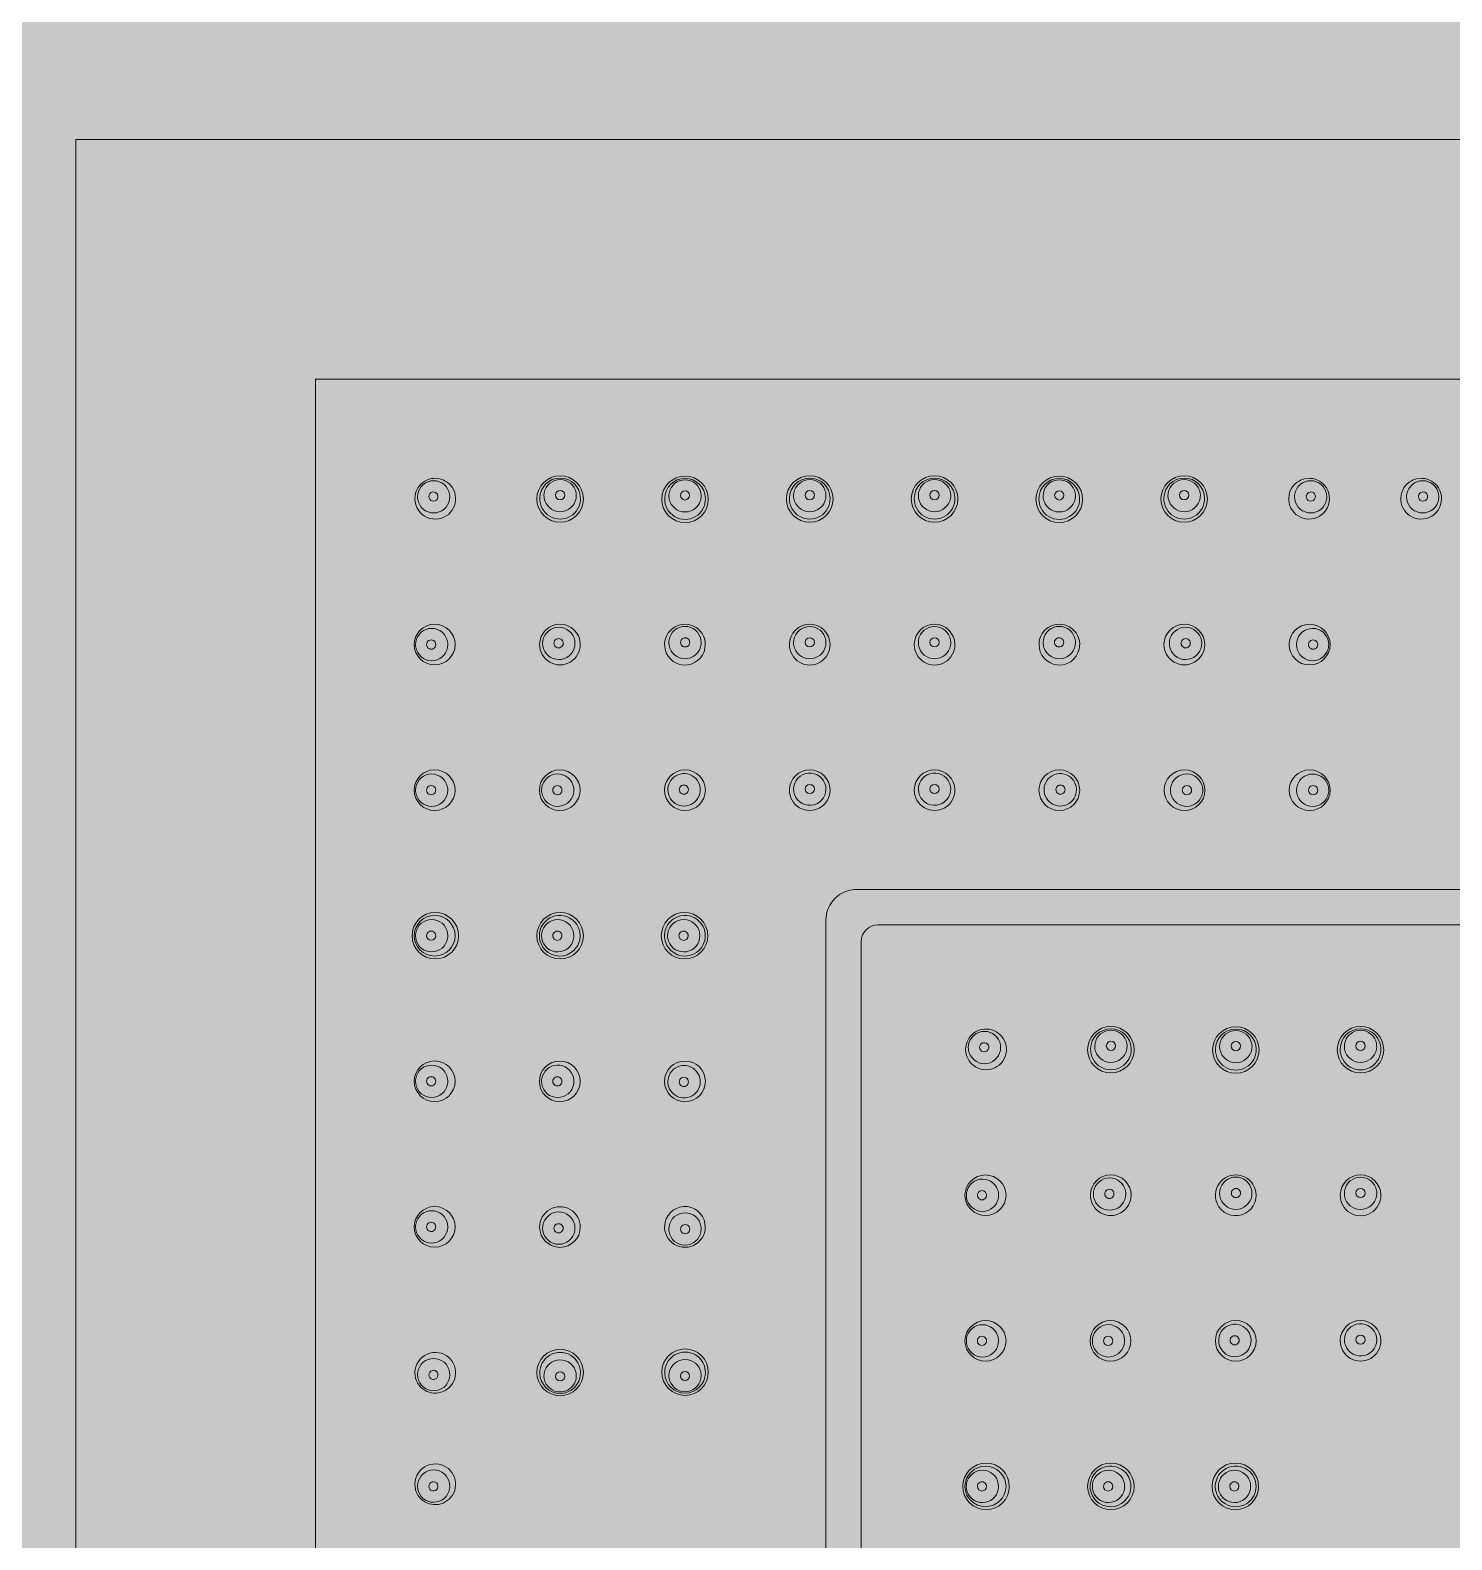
# Model space of a CAD drawing. Header units: metres. Extents: x 8 to 2416, y -346 to 476.
# Drawn here: x 214.5761 to 214.6817, y -98.6046 to -98.4926 of the extents above; entities that cross this region are included whole.
import ezdxf

# ---------------------------------------------------------------- set-up
doc = ezdxf.new("R2010")
doc.units = ezdxf.units.M
doc.linetypes.add('0', pattern=[0])
doc.layers.get('0').update_dxf_attribs({"color": 250, "linetype": '0', "lineweight": 20})
doc.layers.add('baños', color=140, linetype='Continuous', lineweight=0)
doc.layers.add('PLAFON', color=253, linetype='Continuous', lineweight=5)
doc.styles.get("Standard").update_dxf_attribs({"font": 'arial.ttf', "height": 0.1875})

# ---------------------------------------------------------------- blocks, each defined once
blk = doc.blocks.new('A$C3bae67db')
at = {"layer": 'baños'}
for p, q in [((0.05795743052766511, 0.144322481631086), (0.1420428246007646, 0.144322481631086)), ((0.05567767941755619, 0.142043857970684), (0.05567767969631632, 0.05795731748658994)), ((0.05953425239812304, 0.1416937789345738), (0.140466002730534, 0.1416937789345738)), ((0.05830638234982644, 0.1404659088862488), (0.05830638234982644, 0.05953413947369057))]:
    blk.add_line(p, q, dxfattribs=at)
for points in [[(0.2000001275641807, 0.2000000241799569), (1.275641352549428e-07, 0.2000000241799569), (1.275641352549428e-07, 2.417995403902751e-08), (0.2000001275641807, 2.417995403902751e-08)], [(0.1822216636463319, 0.1822215602621071), (0.01777859148198413, 0.1822215602621071), (0.01777859148198413, 0.0177784880978038), (0.1822216636463319, 0.0177784880978038)]]:
    blk.add_lwpolyline(points, close=True, dxfattribs=at)
for centre, radius in [((0.03594764254646954, 0.1733134594743326), 0.001726273626168971), ((0.04522413281413584, 0.1732910671919292), 0.001726273626168971), ((0.0544796976509847, 0.1733134594743326), 0.001726273626168971), ((0.06374570612022445, 0.1733134594743326), 0.001726273626168971), ((0.07300127095707332, 0.1732910671919292), 0.001726273626168971), ((0.08227776122473962, 0.1733134594743326), 0.001726273626168971), ((0.05448229008286809, 0.1517792178755037), 0.0003427381330779128), ((0.06374232382266065, 0.1517792178755037), 0.0003427381330779128), ((0.02668161499421196, 0.1408899789571372), 0.001726273626168971), ((0.03594724761362933, 0.1408870039678796), 0.001726273626168971), ((0.04518573283938032, 0.1408870045110753), 0.001726273626168971), ((0.0768350682250798, 0.1324260433361175), 0.001726273626168971), ((0.0861115584927461, 0.1324036510537141), 0.001726273626168971), ((0.09536712332959496, 0.1324260433361175), 0.001726273626168971), ((0.09537011069431856, 0.1108947767265462), 0.0003427381330779128), ((0.03594724761362933, 0.1084584461727509), 0.001726273626168971), ((0.04522373788129563, 0.1084808384551543), 0.001726273626168971), ((0.06756904067282221, 0.1000025628189221), 0.001726273626168971), ((0.0768350682250798, 0.1000025628189221), 0.001726273626168971), ((0.08607355345083079, 0.1000025633621178), 0.001726273626168971)]:
    blk.add_circle(centre, radius, dxfattribs=at)
for centre, radius, start, end in [((0.03594852879812471, 0.1733573133617377), 0.001508167584307319, 0.9001850982253351, 179.1011506184335), ((0.05447989800812003, 0.1733552166100374), 0.001508175294152605, 0.896473032322938, 179.1038122815197), ((0.06374550576308913, 0.1733552166100374), 0.001508175294152605, 0.8961877184802615, 179.1035269676771), ((0.08227687497308445, 0.1733573133617377), 0.001508167584307319, 0.8988493815665013, 179.0998149017747), ((0.02668835295797045, 0.1733449948361461), 0.001521988814155353, 148.366663832522, 279.4518474387844), ((0.02656214025953751, 0.1734710912806072), 0.001200821812368165, 19.98354941315338, 180.0929165922669), ((0.02667146049041413, 0.173339638749173), 0.001510474982378461, 39.79127587580216, 147.8576029366483), ((0.02654379855423805, 0.1734938082787956), 0.0003434622621792048, 80.36180667197289, 144.2972788445857), ((0.02654419348707826, 0.1734967832680532), 0.000340463161306216, 6.43826669501083, 80.34350834063362), ((0.02668618238338105, 0.1733286937784619), 0.001506273214753162, 279.6351170446447, 40.46958004635466), ((0.02656461747185723, 0.1734779245608316), 0.001196171468180108, 359.9940856858029, 19.71649711018825), ((0.03595047069982549, 0.1735581352258926), 0.001202478864778748, 20.04951967974894, 179.640957565026), ((0.03594975739791018, 0.1735992992373561), 0.0003427216785174244, 0.3254488414049065, 179.6683356267581), ((0.03596245409856103, 0.1735654923240766), 0.001188702755491038, 0.00229199929753495, 19.9144172177911), ((0.04522324656248067, 0.1733349210793058), 0.001508167584307319, 0.8988493815665013, 179.0998149017747), ((0.04520932126204436, 0.1735431000416732), 0.001188702755491038, 160.0855827822089, 179.9977080007025), ((0.04522130466055252, 0.1735357429434607), 0.001202478864778748, 0.3590424349740219, 159.9504803202511), ((0.04522201796246783, 0.1735769069549526), 0.0003427216785174244, 0.3316643732419094, 179.6745511585951), ((0.05448101657564486, 0.1735538487710251), 0.001202467430117421, 20.04733987539626, 179.6512744404281), ((0.05448018139393618, 0.173594454557179), 0.0003427214496652206, 0.3198416913579096, 179.6787560475), ((0.05449272013104611, 0.1735610929665263), 0.001188992995398989, 0.002160217887124121, 19.91273335855645), ((0.06373268364016305, 0.1735610929665263), 0.001188992995398989, 160.0872666414435, 179.9978397821129), ((0.0637443871955643, 0.1735538487710251), 0.001202467430117421, 0.3487255595719368, 159.9526601246038), ((0.06374522237727298, 0.173594454557179), 0.0003427214496652206, 0.3212439525000475, 179.6801583086421), ((0.07300215720872849, 0.1733349210793058), 0.001508167584307319, 0.9001850982253351, 179.1011506184335), ((0.07300409911065664, 0.1735357429434607), 0.001202478864778748, 20.04951967974894, 179.640957565026), ((0.07300338580874133, 0.1735769069549526), 0.0003427216785174244, 0.3254488414049065, 179.6683356267581), ((0.07301608250939218, 0.1735431000416732), 0.001188702755491038, 0.00229199929753495, 19.9144172177911), ((0.08226294967264813, 0.1735654923240766), 0.001188702755491038, 160.0855827822089, 179.9977080007025), ((0.08227493307138367, 0.1735581352258926), 0.001202478864778748, 0.3590424349740219, 159.9504803202511), ((0.08227564637329898, 0.1735992992373561), 0.0003427216785174244, 0.3316643732419094, 179.6745511585951), ((0.0915392213878281, 0.1733286937784619), 0.001506273214753162, 139.5304199536453, 260.3648829553553), ((0.09155394328079502, 0.173339638749173), 0.001510474982378461, 32.1423970633517, 140.2087241241978), ((0.09166078629935193, 0.1734779245608316), 0.001196171468180108, 160.2835028898118, 180.0059143141971), ((0.09166326351167164, 0.1734710912806072), 0.001200821812368165, 359.9070834077331, 160.0164505868466), ((0.09153705081323871, 0.1733449948361461), 0.001521988814155353, 260.5481525612156, 31.633336167478), ((0.09168121028435827, 0.1734967832680532), 0.000340463161306216, 99.65649165936632, 173.5617333049892), ((0.09168160521697111, 0.1734938082787956), 0.0003434622621792048, 35.70272115541425, 99.63819332802713), ((0.09985813866762783, 0.1733286937784619), 0.001506273214753162, 139.5304199536453, 260.3648829553553), ((0.09987286056059475, 0.173339638749173), 0.001510474982378461, 32.1423970633517, 140.2087241241978), ((0.09997970357915165, 0.1734779245608316), 0.001196171468180108, 160.2835028898118, 180.0059143141971), ((0.09998218079147136, 0.1734710912806072), 0.001200821812368165, 359.9070834077331, 160.0164505868466), ((0.09985596809303843, 0.1733449948361461), 0.001521988814155353, 260.5481525612156, 31.633336167478), ((0.100000127564158, 0.1734967832680532), 0.000340463161306216, 99.65649165936632, 173.5617333049892), ((0.1000005224967708, 0.1734938082787956), 0.0003434622621792048, 35.70272115541425, 99.63819332802713), ((0.02655749825337672, 0.1734690213807717), 0.00119617823364954, 179.9941310564692, 199.6485422794375), ((0.02655997301460822, 0.1734758483477385), 0.001200817506817739, 199.9156134316533, 0.09317299457435906), ((0.02654205190149561, 0.1734943216248617), 0.0003417448353014675, 144.1962748123012, 216.5408433824308), ((0.02654136459543999, 0.1734947125826984), 0.0003414261719296849, 216.6622272733104, 290.466407909324), ((0.02654142169056151, 0.1734966598719616), 0.0003432313649668054, 290.3438179429309, 6.406851776727837), ((0.03594856698939886, 0.1733275157811995), 0.001508967363600021, 177.9698192432843, 2.177052033884066), ((0.0359367025284687, 0.1735657161405477), 0.001188687084480606, 180.0022010002266, 199.6794990756158), ((0.03594870799813954, 0.1735730735439809), 0.001202472454991783, 199.8169514147223, 359.6410310933491), ((0.03594975761118668, 0.173603229818486), 0.0003427216785175545, 180.3254488415971, 359.6683356265643), ((0.04522320837097915, 0.1733051234987677), 0.001508967363600021, 177.8229479661159, 2.030180756715632), ((0.04522306736246584, 0.1735506812615775), 0.001202472454991783, 180.358968906651, 340.1830485852777), ((0.0452220177494187, 0.1735808375360826), 0.0003427216785175545, 180.3316643734357, 359.6745511584029), ((0.04523507283190931, 0.1735433238581159), 0.001188687084480606, 340.3205009243842, 359.9977989997734), ((0.05447989808065223, 0.1733261349289883), 0.001508910434373833, 177.9996003974604, 2.000684916435894), ((0.05446754951820232, 0.1735612104902096), 0.001188978101211688, 180.0020748071833, 199.67936772018), ((0.05447933488515311, 0.1735681017058432), 0.001202398407140004, 199.7994449916714, 359.6681591336498), ((0.05448018144100253, 0.173598289266824), 0.0003427214496676189, 180.3198417624976, 359.6787559762951), ((0.06374550569055693, 0.1733261349289883), 0.001508910434373833, 177.9993150835641, 2.000399602539628), ((0.06374606888628342, 0.1735681017058432), 0.001202398407140004, 180.3318408663502, 340.2005550083285), ((0.06374522233020663, 0.173598289266824), 0.0003427214496676189, 180.3212440237049, 359.6801582375024), ((0.06375785425300684, 0.1735612104902096), 0.001188978101211688, 340.3206322798199, 359.9979251928167), ((0.07300219540023001, 0.1733051234987677), 0.001508967363600021, 177.9698192432843, 2.177052033884066), ((0.07299033093929985, 0.1735433238581159), 0.001188687084480606, 180.0022010002266, 199.6794990756158), ((0.07300233640874332, 0.1735506812615775), 0.001202472454991783, 199.8169514147223, 359.6410310933491), ((0.07300338602179046, 0.1735808375360826), 0.0003427216785175545, 180.3254488415971, 359.6683356265643), ((0.0822768367818103, 0.1733275157811995), 0.001508967363600021, 177.8229479661159, 2.030180756715632), ((0.08227669577306962, 0.1735730735439809), 0.001202472454991783, 180.358968906651, 340.1830485852777), ((0.08227564616002248, 0.173603229818486), 0.0003427216785175545, 180.3316643734357, 359.6745511584029), ((0.08228870124274046, 0.1735657161405477), 0.001188687084480606, 340.3205009243842, 359.9977989997734), ((0.09166543075660094, 0.1734758483477385), 0.001200817506817739, 179.9068270054256, 340.0843865683467), ((0.09168398208064765, 0.1734966598719616), 0.0003432313649668054, 173.5931482232722, 249.6561820570691), ((0.09168403917576917, 0.1734947125826984), 0.0003414261719296849, 249.5335920906758, 323.3377727266896), ((0.09168335186971355, 0.1734943216248617), 0.0003417448353014675, 323.4591566175691, 35.80372518769882), ((0.09166790551783244, 0.1734690213807717), 0.00119617823364954, 340.3514577205625, 0.005868943530813565), ((0.09998434803640066, 0.1734758483477385), 0.001200817506817739, 179.9068270054256, 340.0843865683467), ((0.1000028993604474, 0.1734966598719616), 0.0003432313649668054, 173.5931482232722, 249.6561820570691), ((0.1000029564555689, 0.1734947125826984), 0.0003414261719296849, 249.5335920906758, 323.3377727266896), ((0.1000022691495133, 0.1734943216248617), 0.0003417448353014675, 323.4591566175691, 35.80372518769882), ((0.09998682279763216, 0.1734690213807717), 0.00119617823364954, 340.3514577205625, 0.005868943530813565), ((0.02663879445433714, 0.16248970152974), 0.001523564837230641, 0.572643303545837, 179.4250678076633), ((0.02641404869312147, 0.1625132737926727), 0.00119389333313216, 19.32997812112687, 180.3589489030435), ((0.03593772813631269, 0.1625079825428095), 0.001510641993610608, 0.5139883427186024, 179.4190526749139), ((0.0358497349675222, 0.1625904260841828), 0.001200928035992184, 19.83266307732577, 180.07419896696), ((0.04521341857773997, 0.1625044422988147), 0.001509211767642307, 0.7561059737710158, 193.171467770371), ((0.04521919396050045, 0.1626533971103079), 0.001200928035992184, 359.92580103304, 160.1673369226743), ((0.05447967483312688, 0.1625053218036676), 0.001508369991397104, 0.7108807457131594, 179.2900072567805), ((0.05448111998019023, 0.1626421779732148), 0.001201973046303671, 19.915328080069, 179.8397393457669), ((0.06374493907240186, 0.1625053218036676), 0.001508369991397104, 0.7099927432194744, 179.2891192542869), ((0.06374349392533851, 0.1626421779732148), 0.001201973046303671, 0.1602606542315242, 160.084671919931), ((0.07301119532778877, 0.1625044422988147), 0.001509211767642307, 346.828532229629, 179.243894026229), ((0.0730054199450283, 0.1626533971103079), 0.001200928035992184, 19.83266307732577, 180.07419896696), ((0.08228688576921606, 0.1625079825428095), 0.001510641993610608, 0.5809473250861245, 179.4860116572814), ((0.08237487893800655, 0.1625904260841828), 0.001200928035992184, 359.92580103304, 160.1673369226743), ((0.0915862143840318, 0.1624867265404824), 0.001523564837230641, 0.5749321923366639, 179.4273566964525), ((0.09181096014524748, 0.1625102988034151), 0.00119389333313216, 359.6410510969565, 160.6700218788731), ((0.02637921581206548, 0.1625079551179631), 0.0003407760450880885, 359.6804184145589, 180.3259849812832), ((0.02640200394601244, 0.1625059856988464), 0.001207674969753276, 0, 19.46710473996738), ((0.03593772851670884, 0.1625086333660484), 0.001510635915196017, 179.4437361404923, 0.4893048771358387), ((0.03584852868878308, 0.1625888708632779), 0.00119972075021922, 180, 199.6894084976491), ((0.03584887435952488, 0.1625915256633057), 0.001200943033476937, 199.8031047080196, 0.06684714840780348), ((0.03583517325408003, 0.1626041723710792), 0.0003424123588573842, 0.09251265869286474, 180.098022152865), ((0.03583517330887709, 0.1626041394468594), 0.0003424123588572697, 180.092512941707, 0.09802186985085153), ((0.03585009761011726, 0.1625929907371422), 0.001199718968097798, 359.996946844907, 19.72332169044368), ((0.04521488791849926, 0.1624924126265803), 0.001507949430811743, 192.7136886774853, 1.213885066650693), ((0.04521883131813276, 0.1626559617632672), 0.001199718968097798, 160.2766783095563, 180.003053155093), ((0.04522005456849776, 0.1626544966894308), 0.001200943033476937, 179.9331528515922, 340.1968952919805), ((0.04523375561914555, 0.1626671104729844), 0.0003424123588572697, 179.9019781301492, 359.907487058293), ((0.04523375567394261, 0.1626671433972042), 0.0003424123588573842, 359.901977847135, 179.9074873413072), ((0.04522040023923957, 0.162651841889403), 0.00119972075021922, 340.3105915023508, 0), ((0.05447967492748695, 0.1624929886570108), 0.001508573317714411, 178.8216237899946, 1.179264308856052), ((0.05447514442696821, 0.162645556827659), 0.001195992791243886, 180.0008071647798, 199.7035512946327), ((0.05448032528509295, 0.1626488237044619), 0.00120197248215199, 199.7668953392953, 359.839403913317), ((0.05448089270360335, 0.1626680811883894), 0.000342717117449731, 0.1414165953508873, 179.8545204967726), ((0.05448089276453949, 0.1626697972677), 0.0003427171174496419, 180.1414165954144, 359.854520496644), ((0.05448629616487644, 0.1626454373263648), 0.001195996880989198, 0.0008305610141249543, 19.85298930787151), ((0.06374493897804179, 0.1624929886570108), 0.001508573317714411, 178.820735691144, 1.178376210005465), ((0.06373831774087968, 0.1626454373263648), 0.001195996880989198, 160.1470106921285, 179.9991694389859), ((0.0637442886204358, 0.1626488237044619), 0.00120197248215199, 180.160596086683, 340.2331046607047), ((0.0637437212019254, 0.1626680811883894), 0.000342717117449731, 0.1454795032273842, 179.8585834046491), ((0.06374372114098925, 0.1626697972677), 0.0003427171174496419, 180.145479503356, 359.8585834045856), ((0.06374946947856053, 0.162645556827659), 0.001195992791243886, 340.2964487053673, 359.9991928352202), ((0.07300972598702948, 0.1624924126265803), 0.001507949430811743, 178.7861149333493, 347.2863113225147), ((0.07300421366628917, 0.162651841889403), 0.00119972075021922, 180, 199.6894084976491), ((0.07300455933703098, 0.1626544966894308), 0.001200943033476937, 199.8031047080196, 0.06684714840780348), ((0.07299085823158613, 0.1626671433972042), 0.0003424123588573842, 0.09251265869286474, 180.098022152865), ((0.07299085828638319, 0.1626671104729844), 0.0003424123588572697, 180.092512941707, 0.09802186985085153), ((0.07300578258762336, 0.1626559617632672), 0.001199718968097798, 359.996946844907, 19.72332169044368), ((0.0822868853888199, 0.1625086333660484), 0.001510635915196017, 179.5106951228642, 0.5562638595076828), ((0.08237451629541148, 0.1625929907371422), 0.001199718968097798, 160.2766783095563, 180.003053155093), ((0.08237573954600386, 0.1625915256633057), 0.001200943033476937, 179.9331528515922, 340.1968952919805), ((0.08238944059665165, 0.1626041394468594), 0.0003424123588572697, 179.9019781301492, 359.907487058293), ((0.08238944065144871, 0.1626041723710792), 0.0003424123588573842, 359.901977847135, 179.9074873413072), ((0.08237608521674566, 0.1625888708632779), 0.00119972075021922, 340.3105915023508, 0), ((0.09182300489258388, 0.1625030107095888), 0.001207674969753276, 160.5328952600326, 180), ((0.09184579302630347, 0.1625049801287055), 0.0003407760450880885, 359.6740150187168, 180.3195815854411), ((0.0266387950550584, 0.1625197775215845), 0.001523560504830024, 180.5561373689593, 359.441573742277), ((0.02642785375608447, 0.1625057363893809), 0.00120767496975197, 179.997253034212, 199.4671047486142), ((0.02641580915472197, 0.162498448543392), 0.001193893552601191, 199.3299870384884, 0.3617157200806724), ((0.02637921602647886, 0.1625041155252411), 0.0003407760450881728, 179.6804184144938, 0.3259849813467099), ((0.09158621378331055, 0.1625168025323269), 0.001523560504830024, 180.5584262577229, 359.4438626310407), ((0.09180919968364698, 0.1624954735541344), 0.001193893552601191, 179.6382842799193, 340.6700129615115), ((0.09184579281189009, 0.1625011405359835), 0.0003407760450881728, 179.6740150186533, 0.3195815855062213), ((0.09179715508228448, 0.1625027614001233), 0.00120767496975197, 340.5328952513857, 0.00274696578805152), ((0.02663785287288967, 0.1516793232206517), 0.001523803867774046, 0.5837768436947157, 179.4152251325285), ((0.02641135372616965, 0.1517027955314241), 0.001193765217027741, 19.32207136788142, 180.363403610891), ((0.03592147547076685, 0.1516853050253708), 0.001515211808342921, 0.2639760559234214, 179.7336847053708), ((0.03576870870299764, 0.1516971728971335), 0.001198002720139636, 19.54098254232294, 180.1675718781783), ((0.04521661609644845, 0.1516867050663002), 0.001515211808342921, 0.2663152946292405, 179.7360239440766), ((0.04515062373750744, 0.1517256996076135), 0.001201160737011495, 8.702909777498146, 147.0834398944907), ((0.05447950813184299, 0.1516974878060644), 0.001508175096699564, 0.3875553460212671, 179.6135214827309), ((0.05448327261931674, 0.151767782404324), 0.001200198361899698, 199.7612507028317, 179.9592501936951), ((0.06374510577368575, 0.1516974878060644), 0.001508175096699564, 0.386478517269135, 179.6124446539788), ((0.063741341286212, 0.151767782404324), 0.001200198361899698, 0.04074980630490895, 340.2387492971683), ((0.0730079978090803, 0.1516867050663002), 0.001515211808342921, 0.2639760559234214, 179.7336847053708), ((0.0730739901680213, 0.1517256996076135), 0.001201160737011495, 32.91656010550926, 171.2970902225019), ((0.08230313843476189, 0.1516853050253708), 0.001515211808342921, 0.2663152946292405, 179.7360239440766), ((0.0824559052025311, 0.1516971728971335), 0.001198002720139636, 359.8324281218217, 160.4590174576771), ((0.09158715596547928, 0.1516763482313941), 0.001523803867774046, 0.5847748674714536, 179.4162231563053), ((0.0918136551121993, 0.1516998205421665), 0.001193765217027741, 359.636596389109, 160.6779286321186), ((0.02663785314141798, 0.1517101341865335), 0.001523801172583426, 180.5737534540958, 359.4252485220948), ((0.02642540357485679, 0.1516951663949051), 0.001207791056576054, 179.9972663805075, 199.4636292666915), ((0.02641315858907411, 0.1516877108249055), 0.001193765215403577, 199.3220712593833, 0.3634045924781659), ((0.02637626643670821, 0.1516972787777213), 0.0003407458622599414, 6.35093158794635e-11, 180.3292931579268), ((0.02637627761235173, 0.1516933897590498), 0.0003407568798300127, 179.6753688899595, 0.6539242679389679), ((0.02639910873629425, 0.1516953399615666), 0.001207791059114692, 359.9972673894018, 19.46362924008448), ((0.03592147574657112, 0.1516988162758715), 0.001515209523409549, 180.2445972809356, 359.7530634803589), ((0.0357750706611828, 0.1516936374212783), 0.001204359554630129, 179.9984916965057, 199.6016971446696), ((0.03576950751128471, 0.1516903087541159), 0.001198002774692498, 199.5409847640694, 355.6504272075318), ((0.03574472805278539, 0.1516948994953289), 0.0003418119665339049, 359.8552793012769, 180.1515735499855), ((0.03574472815851415, 0.1516931318816042), 0.0003418119665338834, 179.8552793012768, 0.1515735499854856), ((0.03575830528255075, 0.1516925742759447), 0.001209345381516621, 355.5836531630925, 19.58144326290454), ((0.04521661582064418, 0.1517002163168009), 0.001515209523409549, 180.2469365196411, 359.7554027190644), ((0.04515062373796219, 0.151725699607983), 0.001201160736598691, 147.0834398431392, 202.9431687113481), ((0.04513443505627812, 0.1517334180448024), 0.0003418119665339049, 359.8484264500146, 180.1447206987231), ((0.04513443495054936, 0.1517316504310493), 0.0003418119665338834, 179.8484264500145, 0.1447206987231602), ((0.0451506237447834, 0.1517256996062493), 0.001201160729709154, 337.4823809651804, 8.702909875497538), ((0.05447950815821834, 0.1516946950685458), 0.001508196546264781, 179.5074288684401, 0.4936479602929344), ((0.05441135045814782, 0.1517482342116985), 0.001128460337495796, 178.9640748255869, 199.9974153185455), ((0.0637451057473104, 0.1516946950685458), 0.001508196546264781, 179.5063520397071, 0.4925711315599271), ((0.06381326344738092, 0.1517482342116985), 0.001128460337495796, 340.0025846814546, 1.035925174413134), ((0.07300799808488456, 0.1517002163168009), 0.001515209523409549, 180.2445972809356, 359.7530634803589), ((0.07307399016074534, 0.1517256996062493), 0.001201160729709154, 171.2970901245025, 202.5176190348196), ((0.07309017884925062, 0.1517334180448024), 0.0003418119665339049, 359.8552793012769, 180.1515735499855), ((0.07309017895497938, 0.1517316504310493), 0.0003418119665338834, 179.8552793012768, 0.1515735499854856), ((0.07307399016756655, 0.151725699607983), 0.001201160736598691, 337.0568312886519, 32.91656015686085), ((0.08230313815895762, 0.1516988162758715), 0.001515209523409549, 180.2469365196411, 359.7554027190644), ((0.08246630862297799, 0.1516925742759447), 0.001209345381516621, 160.4185567370955, 184.4163468369073), ((0.08245510639424403, 0.1516903087541159), 0.001198002774692498, 184.3495727924682, 340.4590152359306), ((0.08247988585274335, 0.1516948994953289), 0.0003418119665339049, 359.8484264500146, 180.1447206987231), ((0.08247988574701459, 0.1516931318816042), 0.0003418119665338834, 179.8484264500145, 0.1447206987231602), ((0.08244954324434595, 0.1516936374212783), 0.001204359554630129, 340.3983028553304, 0.00150830349425744), ((0.09158715569695097, 0.1517071591972758), 0.001523801172583426, 180.5747514779052, 359.4262465459042), ((0.09181185024929484, 0.1516847358356479), 0.001193765215403577, 179.6365954075218, 340.6779287406165), ((0.0918259001020747, 0.151692364972309), 0.001207791059114692, 160.5363707599155, 180.0027326105982), ((0.09184873122601722, 0.1516904147697922), 0.0003407568798300127, 179.346075732061, 0.324631110040522), ((0.09184874240166074, 0.1516943037884637), 0.0003407458622599414, 359.6707068420732, 179.9999999999365), ((0.09179960526373954, 0.1516921914056475), 0.001207791056576054, 340.5363707333084, 0.002733619492575247), ((0.04515068339353867, 0.1517096354696328), 0.001195045438537086, 202.2327774254911, 338.1927723495052), ((0.07307393051199007, 0.1517096354696328), 0.001195045438537086, 201.8072276504948, 337.7672225745089), ((0.05795630335677515, 0.142043857970684), 0.002278623939186994, 89.971657394038, 180), ((0.02663749679047989, 0.1408746346023015), 0.00152379913724904, 0.4815084169714707, 179.5184915830285), ((0.03592152982376184, 0.1408746464340318), 0.00152080370815291, 62.66042759306035, 126.6516953464654), ((0.04521145062924781, 0.1408746469772559), 0.00152080370815291, 53.34830465353465, 117.3395724069396), ((0.02645187154073803, 0.140882942504664), 0.001235887417606161, 160.6482721695431, 179.7914807641896), ((0.02641232233166058, 0.1408975588384074), 0.001193729488785252, 359.5143326426547, 160.681163080058), ((0.02637532323613279, 0.1408919247424087), 0.0003407503923429775, 359.2459407059762, 180.7540592940236), ((0.03591267946192467, 0.1408858718007941), 0.001506514668338149, 126.6365019344265, 180.0534909585633), ((0.03577415512106974, 0.1408870343368172), 0.001204436081000226, 160.4002387764176, 180.1222094087611), ((0.03576849450971942, 0.1408905097199131), 0.001197938431549503, 359.8323604302385, 160.4660116733307), ((0.03574353055589974, 0.1408878943784266), 0.0003418063086853633, 359.4251909468629, 180.574809053137), ((0.03592799330474783, 0.1408844735623127), 0.001509106328667489, 15.44699995191785, 62.70706108587409), ((0.03593418548073579, 0.1408868331361255), 0.001502509496179472, 325.0549561738853, 15.42316380291073), ((0.04519879497227386, 0.1408868336793496), 0.001502509496179472, 164.5768361970892, 214.9450438261147), ((0.04520498714826182, 0.1408844741055084), 0.001509106328667489, 117.2929389141259, 164.5530000480822), ((0.04512404218233179, 0.1408905102631373), 0.001197938431549503, 19.53398832666936, 180.1676395697615), ((0.04511300602937673, 0.1408878949216508), 0.0003418063086853633, 359.4251909468629, 180.574809053137), ((0.04522030099108498, 0.1408858723439899), 0.001506514668338149, 359.9465090414367, 53.3634980655735), ((0.04511838157098147, 0.1408870348800129), 0.001204436081000226, 359.8777905912389, 19.59976122358242), ((0.05953425239812304, 0.1404659088862488), 0.001227870048324664, 90.00000000256642, 179.9999999898011), ((0.02663749679047989, 0.1409054156539078), 0.001523851350039296, 180.6758761340693, 359.3241238659307), ((0.02641017567405335, 0.1408829216825787), 0.001194191915340333, 179.7832012068268, 340.6623966942979), ((0.02637532323613279, 0.1408880084856499), 0.0003407213562947965, 180.0955432162111, 359.9044567837889), ((0.02639817419524526, 0.1408899221982729), 0.001207837290240649, 340.537568001467, 359.8822677890739), ((0.03591265801626697, 0.1408880546749067), 0.001506496842203655, 180.1365117840078, 235.2142598131893), ((0.03576765534033122, 0.1408834946195334), 0.001197933953633447, 179.9535721002179, 340.4661922248824), ((0.03574353055589974, 0.1408861019234742), 0.0003417930261405343, 180.2743482528581, 359.7256517471419), ((0.03576199303163641, 0.1408869747278523), 0.001204434782080665, 340.4002334721913, 0.001426747796174793), ((0.0451305436604148, 0.140886975271048), 0.001204434782080665, 179.9985732522038, 199.5997665278087), ((0.04512488135171999, 0.1408834951627291), 0.001197933953633447, 199.5338077751176, 0.04642789978211763), ((0.04511300602937673, 0.1408861024666983), 0.0003417930261405343, 180.2743482528581, 359.7256517471419), ((0.04522032243674268, 0.1408880552181309), 0.001506496842203655, 304.7857401868107, 359.8634882159906), ((0.0359213165556671, 0.1408973936484479), 0.001519107682017091, 235.1470028587918, 325.0064798470243), ((0.04521166389734255, 0.140897394191672), 0.001519107682017091, 214.9935201529758, 304.8529971412081), ((0.06744956593814777, 0.1325836751423921), 0.001200821812368165, 19.98354941315338, 180.0929165922669), ((0.06755888616902439, 0.1324522226109579), 0.001510474982378461, 39.79127587580216, 147.8576029366483), ((0.06757360806199131, 0.1324412776402468), 0.001506273214753162, 279.6351170446447, 40.46958004635466), ((0.07683595447673497, 0.1324698972235225), 0.001508167584307319, 0.9001850982253351, 179.1011506184335), ((0.07683789637843574, 0.1326707190876775), 0.001202478864778748, 20.04951967974894, 179.640957565026), ((0.08611067224109092, 0.1324475049410907), 0.001508167584307319, 0.8988493815665013, 179.0998149017747), ((0.08610873033916278, 0.1326483268052456), 0.001202478864778748, 0.3590424349740219, 159.9504803202511), ((0.09536732368673029, 0.1324678004718223), 0.001508175294152605, 0.896473032322938, 179.1038122815197), ((0.09536844225425511, 0.13266643263281), 0.001202467430117421, 20.04733987539626, 179.6512744404281), ((0.06757577863658071, 0.132457578697931), 0.001521988814155353, 148.366663832522, 279.4518474387844), ((0.06744492393198698, 0.1325816052425566), 0.00119617823364954, 179.9941310564692, 199.6485422794375), ((0.06744739869321847, 0.1325884322095234), 0.001200817506817739, 199.9156134316533, 0.09317299457435906), ((0.06742947758010587, 0.1326069054866466), 0.0003417448353014675, 144.1962748123012, 216.5408433824308), ((0.06743122423284831, 0.1326063921405805), 0.0003434622621792048, 80.36180667197289, 144.2972788445857), ((0.06742879027405024, 0.1326072964444833), 0.0003414261719296849, 216.6622272733104, 290.466407909324), ((0.06743161916568852, 0.1326093671298381), 0.000340463161306216, 6.43826669501083, 80.34350834063362), ((0.06742884736917176, 0.1326092437337465), 0.0003432313649668054, 290.3438179429309, 6.406851776727837), ((0.06745204315046749, 0.1325905084226164), 0.001196171468180108, 359.9940856858029, 19.71649711018825), ((0.07683599266800911, 0.1324400996429844), 0.001508967363600021, 177.9698192432843, 2.177052033884066), ((0.07682412820707896, 0.1326783000023326), 0.001188687084480606, 180.0022010002266, 199.6794990756158), ((0.0768361336767498, 0.1326856574057658), 0.001202472454991783, 199.8169514147223, 359.6410310933491), ((0.07683718307652043, 0.1327118830991409), 0.0003427216785174244, 0.3254488414049065, 179.6683356267581), ((0.07683718328979694, 0.1327158136802709), 0.0003427216785175545, 180.3254488415971, 359.6683356265643), ((0.07684987977717128, 0.1326780761858615), 0.001188702755491038, 0.00229199929753495, 19.9144172177911), ((0.08611063404958941, 0.1324177073605526), 0.001508967363600021, 177.8229479661159, 2.030180756715632), ((0.08609674694065461, 0.1326556839034581), 0.001188702755491038, 160.0855827822089, 179.9977080007025), ((0.0861104930410761, 0.1326632651233624), 0.001202472454991783, 180.358968906651, 340.1830485852777), ((0.08610944364107809, 0.1326894908167375), 0.0003427216785174244, 0.3316643732419094, 179.6745511585951), ((0.08610944342802895, 0.1326934213978674), 0.0003427216785175545, 180.3316643734357, 359.6745511584029), ((0.08612249851051956, 0.1326559077199008), 0.001188687084480606, 340.3205009243842, 359.9977989997734), ((0.09536732375926249, 0.1324387187907732), 0.001508910434373833, 177.9996003974604, 2.000684916435894), ((0.09535497519681257, 0.1326737943519944), 0.001188978101211688, 180.0020748071833, 199.6793677201801), ((0.09536676056376336, 0.1326806855676281), 0.001202398407140004, 199.7994449916714, 359.6681591336498), ((0.09536760707254643, 0.1327070384189639), 0.0003427214496652206, 0.3198416913579096, 179.6787560475), ((0.09536760711961279, 0.1327108731286089), 0.0003427214496676189, 180.3198417624976, 359.6787559762951), ((0.09538014580965637, 0.1326736768283112), 0.001188992995398989, 0.002160217887124121, 19.91273335855645), ((0.02663785314141798, 0.1300647464498077), 0.001523801172583426, 0.5747514779052038, 179.4262465459042), ((0.02641315858907411, 0.1300871698114356), 0.001193765215403577, 359.6365954075218, 160.6779287406165), ((0.03592147574657112, 0.1300701143819545), 0.001515209523409549, 0.2469365196410936, 179.7554027190644), ((0.03576950751128471, 0.13007862190371), 0.001198002774692498, 4.349572792468204, 160.4590152359306), ((0.04521661582064418, 0.1300687143410251), 0.001515209523409549, 0.244597280935595, 179.7530634803589), ((0.04515068339353867, 0.1300592951881931), 0.001195045438537086, 21.80722765049478, 157.7672225745089), ((0.02663785287288967, 0.1300955574157179), 0.001523803867774046, 180.5847748674714, 359.4162231563053), ((0.02641135372616965, 0.1300720851049171), 0.001193765217027741, 179.636596389109, 340.6779286321186), ((0.02642540357485679, 0.1300797142414361), 0.001207791056576054, 160.5363707333084, 180.0027336194925), ((0.02637627761235173, 0.1300814908772914), 0.0003407568798300127, 359.346075732061, 180.3246311100405), ((0.02637626643670821, 0.1300776018586198), 0.0003407458622599414, 179.6707068420732, 359.9999999999364), ((0.02639910873629425, 0.1300795406747746), 0.001207791059114692, 340.5363707599155, 0.002732610598238034), ((0.03592147547076685, 0.1300836256324551), 0.001515211808342921, 180.2663152946292, 359.7360239440766), ((0.03576870870299764, 0.1300717577606925), 0.001198002720139636, 179.8324281218217, 340.459017457677), ((0.0357750706611828, 0.1300752932365477), 0.001204359554630129, 160.3983028553304, 180.0015083034943), ((0.03574472815851415, 0.1300757987762502), 0.0003418119665338834, 359.8484264500146, 180.1447206987231), ((0.03574472805278539, 0.1300740311624971), 0.0003418119665339049, 179.8484264500145, 0.1447206987231602), ((0.03575830528255075, 0.1300763563818812), 0.001209345381516621, 340.4185567370939, 4.416346836907331), ((0.04521661609644845, 0.1300822255915257), 0.001515211808342921, 180.2639760559234, 359.7336847053708), ((0.04515062373796219, 0.1300432310498714), 0.001201160736598691, 157.0568312886519, 212.9165601568608), ((0.04513443495054936, 0.1300372802267766), 0.0003418119665338834, 359.8552793012769, 180.1515735499855), ((0.04513443505627812, 0.1300355126130519), 0.0003418119665339049, 179.8552793012768, 0.1515735499854856), ((0.0451506237447834, 0.1300432310515767), 0.001201160729709154, 351.2970901245022, 22.51761903481964), ((0.04515062373750744, 0.1300432310502124), 0.001201160737011495, 212.9165601055092, 351.2970902225019), ((0.0675262201329474, 0.1216022853915248), 0.001523564837230641, 0.572643303545837, 179.4250678076633), ((0.06730147437173173, 0.1216258576544575), 0.00119389333313216, 19.32997812112687, 180.3589489030435), ((0.07682554874776315, 0.121623541393852), 0.001510641993610608, 0.5139883427186024, 179.4190526749139), ((0.07673755557897266, 0.1217059849352253), 0.001200928035992184, 19.83266307732577, 180.07419896696), ((0.08610123918919044, 0.1216200011498572), 0.001509211767642307, 0.7561059737710158, 193.171467770371), ((0.08610665192958322, 0.1217715206143097), 0.001199718968097798, 160.2766783095563, 180.003053155093), ((0.08610701457195091, 0.1217689559613504), 0.001200928035992184, 359.92580103304, 160.1673369226743), ((0.09536749544457734, 0.1216208806547101), 0.001508369991397104, 0.7108807457131594, 179.2900072567805), ((0.0953689405916407, 0.1217577368242573), 0.001201973046303671, 19.915328080069, 179.8397393457669), ((0.06752622073366865, 0.1216323613833694), 0.001523560504830024, 180.5561373689593, 359.441573742277), ((0.06731527943469473, 0.1216183202511658), 0.00120767496975197, 179.997253034212, 199.4671047486143), ((0.06730323483333223, 0.1216110324051769), 0.001193893552601191, 199.3299870384885, 0.3617157200806724), ((0.06726664149067574, 0.121620538979748), 0.0003407760450880885, 359.6804184145589, 180.3259849812832), ((0.06726664170508911, 0.121616699387026), 0.0003407760450881728, 179.6804184144938, 0.3259849813467099), ((0.0672894296246227, 0.1216185695606313), 0.001207674969753276, 0, 19.46710473996738), ((0.07682554912815931, 0.1216241922170909), 0.001510635915196017, 179.4437361404923, 0.4893048771358387), ((0.07673634930023354, 0.1217044297143204), 0.00119972075021922, 180, 199.6894084976491), ((0.07673669497097535, 0.1217070845143482), 0.001200943033476937, 199.8031047080196, 0.06684714840780348), ((0.0767229938655305, 0.1217197312221217), 0.0003424123588573842, 0.09251265869286474, 180.098022152865), ((0.07672299392032755, 0.1217196982979019), 0.0003424123588572697, 180.092512941707, 0.09802186985085153), ((0.07673791822156772, 0.1217085495881847), 0.001199718968097798, 359.996946844907, 19.72332169044368), ((0.08610270852994972, 0.1216079714776228), 0.001507949430811743, 192.7136886774853, 1.213885066650693), ((0.08610787517994822, 0.1217700555404733), 0.001200943033476937, 179.9331528515922, 340.1968952919805), ((0.08612157628539308, 0.1217827022482467), 0.0003424123588573842, 359.901977847135, 179.9074873413072), ((0.08612157623059602, 0.1217826693240269), 0.0003424123588572697, 179.9019781301492, 359.907487058293), ((0.08610822085069003, 0.1217674007404455), 0.00119972075021922, 340.3105915023508, 0), ((0.09536749553893742, 0.1216085475080533), 0.001508573317714411, 178.8216237899946, 1.179264308856052), ((0.09536296503841868, 0.1217611156787015), 0.001195992791243886, 180.0008071647798, 199.7035512946327), ((0.09536814589654341, 0.1217643825555044), 0.00120197248215199, 199.7668953392953, 359.839403913317), ((0.09536871331505381, 0.1217836400394319), 0.000342717117449731, 0.1414165953508873, 179.8545204967726), ((0.09536871337598996, 0.1217853561187425), 0.0003427171174496419, 180.1414165954144, 359.854520496644), ((0.0953741167763269, 0.1217609961774073), 0.001195996880989198, 0.0008305610141249543, 19.85298930787151), ((0.0266387950550584, 0.1192551031147566), 0.001523560504830024, 0.5584262577229699, 179.4438626310407), ((0.02641580915472197, 0.1192764320929776), 0.001193893552601191, 359.6382842799194, 160.6700129615116), ((0.03593772851670884, 0.119260297291806), 0.001510635915196017, 359.5106951228642, 180.5562638595077), ((0.03584887435952488, 0.1191774049945202), 0.001200943033476937, 359.9331528515922, 160.1968952919805), ((0.04521488791849926, 0.1192765180312456), 0.001507949430811743, 358.7861149333493, 167.2863113225147), ((0.04522005456849776, 0.1191144339683952), 0.001200943033476937, 19.80310470801955, 180.0668471484078), ((0.02663879445433714, 0.1192851791066296), 0.001523564837230641, 180.5749321923367, 359.4273566964525), ((0.02641404869312147, 0.1192616068436685), 0.00119389333313216, 179.6410510969565, 340.6700218788732), ((0.02642785375608447, 0.1192691442469602), 0.00120767496975197, 160.5328952513857, 180.002746965788), ((0.02637921602647886, 0.1192707651111), 0.0003407760450881728, 359.6740150186533, 180.3195815855062), ((0.02637921581206548, 0.1192669255184065), 0.0003407760450880885, 179.6740150187168, 0.3195815854410826), ((0.02640200394601244, 0.1192688949374947), 0.001207674969753276, 340.5328952600327, 0), ((0.03593772813631269, 0.1192609481150164), 0.001510641993610608, 180.5809473250861, 359.4860116572814), ((0.0358497349675222, 0.1191785045736431), 0.001200928035992184, 179.92580103304, 340.1673369226742), ((0.03584852868878308, 0.119180059794548), 0.00119972075021922, 160.3105915023508, 180), ((0.03583517330887709, 0.119164791210995), 0.0003424123588572697, 359.9019781301491, 179.907487058293), ((0.03583517325408003, 0.1191647582867468), 0.0003424123588573842, 179.9019778471349, 359.9074873413071), ((0.03585009761011726, 0.1191759399206838), 0.001199718968097798, 340.2766783095563, 0.003053155092960894), ((0.04521341857773997, 0.1192644883590113), 0.001509211767642307, 166.828532229629, 359.243894026229), ((0.04521883131813276, 0.1191129688945587), 0.001199718968097798, 179.996946844907, 199.7233216904437), ((0.04521919396050045, 0.119115533547518), 0.001200928035992184, 199.8326630773257, 0.07419896695995848), ((0.04523375561914555, 0.1191018201848415), 0.0003424123588572697, 0.09251294170702966, 180.0980218698508), ((0.04523375567394261, 0.1191017872606217), 0.0003424123588573842, 180.0925126586928, 0.09802215286506169), ((0.04522040023923957, 0.119117088768423), 0.00119972075021922, 0, 19.68940849764915), ((0.06752527855149992, 0.1107919070824366), 0.001523803867774046, 0.5837768436947157, 179.4152251325285), ((0.07680929608221732, 0.1108008638764133), 0.001515211808342921, 0.2639760559234214, 179.7336847053708), ((0.08610443670789891, 0.1108022639173427), 0.001515211808342921, 0.2663152946292405, 179.7360239440766), ((0.09536732874329346, 0.1108130466571069), 0.001508175096699564, 0.3875553460212671, 179.6135214827309), ((0.06729877940477991, 0.110815379393209), 0.001193765217027741, 19.32207136788142, 180.363403610891), ((0.06726369211531846, 0.1108098626395062), 0.0003407458622599414, 6.35093158794635e-11, 180.3292931579268), ((0.06728653441490451, 0.1108079238233515), 0.001207791059114692, 359.9972673894018, 19.46362924008448), ((0.07665652931444811, 0.110812731748176), 0.001198002720139636, 19.54098254232294, 180.1675718781783), ((0.07663254866423586, 0.1108104583463714), 0.0003418119665339049, 359.8552793012769, 180.1515735499855), ((0.07664612589400122, 0.1108081331269872), 0.001209345381516621, 355.5836531630925, 19.58144326290454), ((0.08603844434941266, 0.1108412584590255), 0.001201160736598691, 147.0834398431392, 202.9431687113481), ((0.08603844434895791, 0.110841258458656), 0.001201160737011495, 8.702909777498146, 147.0834398944907), ((0.08602225566772859, 0.1108489768958449), 0.0003418119665339049, 359.8484264500146, 180.1447206987231), ((0.08603844435623387, 0.1108412584572918), 0.001201160729709154, 337.4823809651804, 8.702909875497538), ((0.0953710932307672, 0.1108833412553665), 0.001200198361899698, 199.7612507028317, 179.9592501936951), ((0.02668835295797045, 0.1084298858001951), 0.001521988814155353, 80.54815256121562, 211.6333361674779), ((0.02668618238338105, 0.1084461868578792), 0.001506273214753162, 319.5304199536451, 80.36488295535518), ((0.03594817205655865, 0.1084443898659124), 0.001508967363600021, 357.8229479661159, 182.0301807567156), ((0.04522281343813894, 0.1084667821483158), 0.001508967363600021, 357.9698192432843, 182.1770520338841), ((0.06752527882002823, 0.1108227180483183), 0.001523801172583426, 180.5737534540958, 359.4252485220948), ((0.06731282925346704, 0.11080775025669), 0.001207791056576054, 179.9972663805075, 199.4636292666915), ((0.06730058426768437, 0.1108002946866904), 0.001193765215403577, 199.3220712593833, 0.3634045924781659), ((0.06726370329096198, 0.1108059736208347), 0.0003407568798300127, 179.6753688899595, 0.6539242679389679), ((0.07680929635802158, 0.1108143751269139), 0.001515209523409549, 180.2445972809356, 359.7530634803589), ((0.07666289127263326, 0.1108091962723208), 0.001204359554630129, 179.9984916965057, 199.6016971446696), ((0.07665732812273518, 0.1108058676051584), 0.001198002774692498, 199.5409847640694, 355.6504272075318), ((0.07663254876996461, 0.1108086907326467), 0.0003418119665338834, 179.8552793012768, 0.1515735499854856), ((0.08610443643209464, 0.1108157751678434), 0.001515209523409549, 180.2469365196411, 359.7554027190644), ((0.08603850400498914, 0.1108251943206753), 0.001195045438537086, 202.2327774254911, 338.1927723495052), ((0.08602225556199983, 0.1108472092820918), 0.0003418119665338834, 179.8484264500145, 0.1447206987231602), ((0.0953673287696688, 0.1108102539195883), 0.001508196546264781, 179.5074288684401, 0.4936479602929344), ((0.09529917106959829, 0.110863793062741), 0.001128460337495796, 178.9640748255869, 199.9974153185455), ((0.02655997301460822, 0.1082990322886026), 0.001200817506817739, 359.9068270054257, 160.0843865683467), ((0.03594831306529933, 0.1081988321031027), 0.001202472454991783, 0.3589689066509878, 160.1830485852777), ((0.04522267242962563, 0.1082212243855061), 0.001202472454991783, 19.81695141472233, 179.641031093349), ((0.02656214025953751, 0.1083037893557623), 0.001200821812368165, 179.9070834077331, 340.0164505868464), ((0.02655749825337672, 0.1083058592555695), 0.00119617823364954, 160.3514577205625, 180.0058689435308), ((0.02667146049041413, 0.1084352418871966), 0.001510474982378461, 212.1423970633514, 320.2087241241978), ((0.02654205190149561, 0.1082805590115079), 0.0003417448353014675, 143.4591566175692, 215.8037251876988), ((0.02654379855423805, 0.1082810723575456), 0.0003434622621792048, 215.7027211554142, 279.638193328027), ((0.02654136459543999, 0.1082801680536427), 0.0003414261719296849, 69.53359209067591, 143.3377727266896), ((0.02654419348707826, 0.108278097368288), 0.000340463161306216, 279.6564916593664, 353.5617333049892), ((0.02654142169056151, 0.108278220764408), 0.0003432313649668054, 353.593148223272, 69.65618205706909), ((0.02656461747185723, 0.1082969560755096), 0.001196171468180108, 340.2835028898117, 0.005914314197119606), ((0.0359481338652845, 0.1084145922853459), 0.001508167584307319, 180.8988493815665, 359.0998149017747), ((0.03593630759562849, 0.1082061895065642), 0.001188687084480606, 160.3205009243842, 179.9977989997734), ((0.03595007576698528, 0.108213770421191), 0.001202478864778748, 180.359042434974, 339.950480320251), ((0.03594936267834647, 0.1081686758285976), 0.0003427216785175545, 0.3316643734356975, 179.6745511584029), ((0.03594936246506997, 0.1081726064097275), 0.0003427216785174244, 180.3316643732419, 359.6745511585951), ((0.03596205916572082, 0.108206413323007), 0.001188702755491038, 340.0855827822089, 359.9977080007025), ((0.04522285162964046, 0.1084369845677777), 0.001508167584307319, 180.9001850982251, 359.1011506184335), ((0.04520892632920415, 0.1082288056054104), 0.001188702755491038, 180.0022919992975, 199.9144172177909), ((0.04522090972771231, 0.1082361627036228), 0.001202478864778748, 200.049519679749, 359.640957565026), ((0.04522162281657849, 0.1081910681110294), 0.0003427216785175545, 0.325448841597066, 179.6683356265643), ((0.04522162302962762, 0.1081949986921309), 0.0003427216785174244, 180.3254488414049, 359.6683356267581), ((0.0452346778990691, 0.1082285817889677), 0.001188687084480606, 0.002201000226615922, 19.67949907561579), ((0.02668835295797045, 0.1001518126118626), 0.001521988814155353, 80.54815256121562, 211.6333361674779), ((0.02655997301460822, 0.1000209591002701), 0.001200817506817739, 359.9068270054257, 160.0843865683467), ((0.02668618238338105, 0.1001681136695467), 0.001506273214753162, 319.5304199536451, 80.36488295535518), ((0.06752492246909014, 0.09998721846408642), 0.00152379913724904, 0.4815084169714707, 179.5184915830285), ((0.06729974801027083, 0.1000101427001923), 0.001193729488785252, 359.5143326426547, 160.681163080058), ((0.07680050007337513, 0.1000014306518366), 0.001506514668338149, 126.6365019344265, 180.0534909585633), ((0.07665631512116988, 0.1000060685709556), 0.001197938431549503, 359.8323604302385, 160.4660116733307), ((0.07680935043521231, 0.0999902052850743), 0.00152080370815291, 62.66042759306035, 126.6516953464654), ((0.0768158139161983, 0.1000000324133552), 0.001509106328667489, 15.44699995191785, 62.70706108587409), ((0.08609280775971229, 0.1000000329565509), 0.001509106328667489, 117.2929389141259, 164.5530000480822), ((0.08601186279378226, 0.1000060691141798), 0.001197938431549503, 19.53398832666936, 180.1676395697615), ((0.08609927124069827, 0.09999020582829843), 0.00152080370815291, 53.34830465353465, 117.3395724069396), ((0.08610812160253545, 0.1000014311950324), 0.001506514668338149, 359.9465090414367, 53.3634980655735), ((0.02656214025953751, 0.1000257161674298), 0.001200821812368165, 179.9070834077331, 340.0164505868464), ((0.02655749825337672, 0.1000277860672369), 0.00119617823364954, 160.3514577205625, 180.0058689435308), ((0.02654205190149561, 0.1000024858231754), 0.0003417448353014675, 143.4591566175692, 215.8037251876988), ((0.02654379855423805, 0.1000029991692131), 0.0003434622621792048, 215.7027211554142, 279.638193328027), ((0.02654136459543999, 0.1000020948653102), 0.0003414261719296849, 69.53359209067591, 143.3377727266896), ((0.02654419348707826, 0.1000000241799555), 0.000340463161306216, 279.6564916593664, 353.5617333049892), ((0.02654142169056151, 0.1000001475760754), 0.0003432313649668054, 353.593148223272, 69.65618205706909), ((0.02656461747185723, 0.1000188828871771), 0.001196171468180108, 340.2835028898117, 0.005914314197119606), ((0.06752492246909014, 0.1000179995156927), 0.001523851350039296, 180.6758761340693, 359.3241238659307), ((0.0672976013526636, 0.09999550554436354), 0.001194191915340333, 179.7832012068268, 340.6623966942979), ((0.06733929721934828, 0.09999552636644893), 0.001235887417606161, 160.6482721695431, 179.7914807641896), ((0.06726274891474304, 0.1000045086041936), 0.0003407503923429775, 359.2459407059762, 180.7540592940236), ((0.06726274891474304, 0.1000005923474347), 0.0003407213562947965, 180.0955432162111, 359.9044567837889), ((0.06728559987385552, 0.1000025060600578), 0.001207837290240649, 340.537568001467, 359.8822677890739), ((0.07680047862771744, 0.1000036135259492), 0.001506496842203655, 180.1365117840078, 235.2142598131893), ((0.0766619757325202, 0.1000025931878596), 0.001204436081000226, 160.4002387764176, 180.1222094087611), ((0.07665547595178168, 0.09999905347057592), 0.001197933953633447, 179.9535721002179, 340.4661922248824), ((0.0766313511673502, 0.1000034532294691), 0.0003418063086853633, 359.4251909468629, 180.574809053137), ((0.0766313511673502, 0.1000016607745167), 0.0003417930261405343, 180.2743482528581, 359.7256517471419), ((0.07664981364308687, 0.1000025335788948), 0.001204434782080665, 340.4002334721913, 0.001426747796174793), ((0.07682200609218626, 0.100002391987168), 0.001502509496179472, 325.0549561738853, 15.42316380291073), ((0.08608661558372432, 0.1000023925303921), 0.001502509496179472, 164.5768361970892, 214.9450438261147), ((0.08601836427186527, 0.1000025341220905), 0.001204434782080665, 179.9985732522038, 199.5997665278087), ((0.08601270196317046, 0.09999905401377163), 0.001197933953633447, 199.5338077751176, 0.04642789978211763), ((0.0860008266408272, 0.1000034537726933), 0.0003418063086853633, 359.4251909468629, 180.574809053137), ((0.0860008266408272, 0.1000016613177408), 0.0003417930261405343, 180.2743482528581, 359.7256517471419), ((0.08610814304819314, 0.1000036140691734), 0.001506496842203655, 304.7857401868107, 359.8634882159906), ((0.08600620218243193, 0.1000025937310554), 0.001204436081000226, 359.8777905912389, 19.59976122358242), ((0.02667146049041413, 0.100157168698864), 0.001510474982378461, 212.1423970633514, 320.2087241241978), ((0.07680913716711757, 0.1000129524994904), 0.001519107682017091, 235.1470028587918, 325.0064798470243), ((0.08609948450879301, 0.1000129530427145), 0.001519107682017091, 214.9935201529758, 304.8529971412081)]:
    blk.add_arc(centre, radius, start, end, dxfattribs=at)
blk = doc.blocks.new('PL BASE 2N NASAS 09')
at = {"layer": 'baños'}
blk.add_blockref('A$C3bae67db', (164.6152335097686, -8.261673259724354), dxfattribs=at)
at = {"layer": 'baños', "linetype": 'Continuous', "flags": 8}
for tag, p in [('MODELNUMBER', (167.1329024166141, -5.630616461235325, 2.857834639711941e-07)), ('TRADENAME', (167.1329024166694, -5.630658418648187, 2.857834639711941e-07)), ('MATERIAL', (167.132902416781, -5.630742991131916, 2.857834639711941e-07)), ('PRODUCT', (167.1329024167253, -5.630700704890165, 2.857834639711941e-07)), ('MODELNUMBER', (168.3076463902173, -5.630616461235325, 2.857834639711941e-07)), ('TRADENAME', (168.3076463902726, -5.630658418648187, 2.857834639711941e-07)), ('MATERIAL', (168.3076463903842, -5.630742991131916, 2.857834639711941e-07)), ('PRODUCT', (168.3076463903285, -5.630700704890165, 2.857834639711941e-07))]:
    blk.add_attdef(tag, p, '', height=2.537174511142602e-05, rotation=180.0000755047861, dxfattribs=at)
blk = doc.blocks.new('PL MUEBLES 2N NASAS 09')
blk.add_blockref('PL BASE 2N NASAS 09', (49.91427858474094, 62.7170073077223))

msp = doc.modelspace()

# ---------------------------------------------------------------- hatches: boundary and pattern name
at = {"layer": 'PLAFON', "transparency": 33554477}
h = msp.add_hatch(color=256, dxfattribs=at)
h.dxf.hatch_style = 1
edge = h.paths.add_edge_path()
edge.add_arc((212.9318249119748, -95.92073648651078), 0.06999999999999318, 90, 179.9999999999651, ccw=False)
edge.add_line((212.9318249119748, -95.85073648651078), (214.991824911973, -95.85073648651078))
edge.add_arc((214.991824911973, -95.92073648651078), 0.06999999999999318, 0, 90, ccw=False)
edge.add_line((215.061824911973, -95.92073648651078), (215.061824911973, -97.78073648651079))
edge.add_arc((214.9918249119764, -97.7807364865142), 0.06999999999658257, -90.00000000116319, 2.7915803002542816e-09, ccw=False)
edge.add_line((214.991824911975, -97.8507364865108), (214.5918249119745, -97.8507364865108))
edge.add_arc((214.5918249119745, -97.88073648651074), 0.02999999999994429, 89.99999999994571, 180.0000000001085)
edge.add_line((214.5618249119746, -97.8807364865108), (214.5618249119746, -97.92073648651076))
edge.add_arc((214.5918249119746, -97.92073648651078), 0.03000000000000114, 179.9999999999729, 269.9999999999458)
edge.add_line((214.5918249119746, -97.95073648651076), (214.9918249119751, -97.95073648651076))
edge.add_arc((214.9918249119766, -98.02073648650713), 0.06999999999636941, -2.977685653604567e-09, 90.00000000125618, ccw=False)
edge.add_line((215.061824911973, -98.02073648651077), (215.061824911973, -99.33073648651109))
edge.add_arc((214.991824911973, -99.33073648651109), 0.06999999999999318, -90, 0, ccw=False)
edge.add_line((214.991824911973, -99.40073648651108), (213.9318249119738, -99.40073648651062))
edge.add_arc((213.9318249119748, -99.33073648651066), 0.06999999999996476, 179.9999999999884, 269.9999999991858, ccw=False)
edge.add_line((213.8618249119749, -99.33073648651065), (213.8618249119746, -97.88073648651074))
edge.add_arc((213.8318249119746, -97.8807364865107), 0.02999999999994429, 359.9999999999186, 450.0000000000543)
edge.add_line((213.8318249119746, -97.85073648651075), (213.7918249119745, -97.85073648651075))
edge.add_arc((213.7918249119745, -97.88073648651067), 0.02999999999991587, 89.99999999989144, 180.0000000001629)
edge.add_line((213.7618249119746, -97.88073648651076), (213.7618249119749, -99.33073648651062))
edge.add_arc((213.6918249119749, -99.3307364865106), 0.0700000000000216, 270.00000000002325, 359.99999999998835, ccw=False)
edge.add_line((213.6918249119749, -99.40073648651062), (212.9318249119711, -99.40073648651108))
edge.add_arc((212.9318249119711, -99.33073648651109), 0.06999999999999318, 179.9999999999651, 270, ccw=False)
edge.add_line((212.8618249119711, -99.33073648651104), (212.8618249119748, -95.92073648651073))

# ---------------------------------------------------------------- block references
msp.add_blockref('PL MUEBLES 2N NASAS 09', (0.05000000000006821, -153.1560156215326))

doc.saveas('drawing.dxf')
